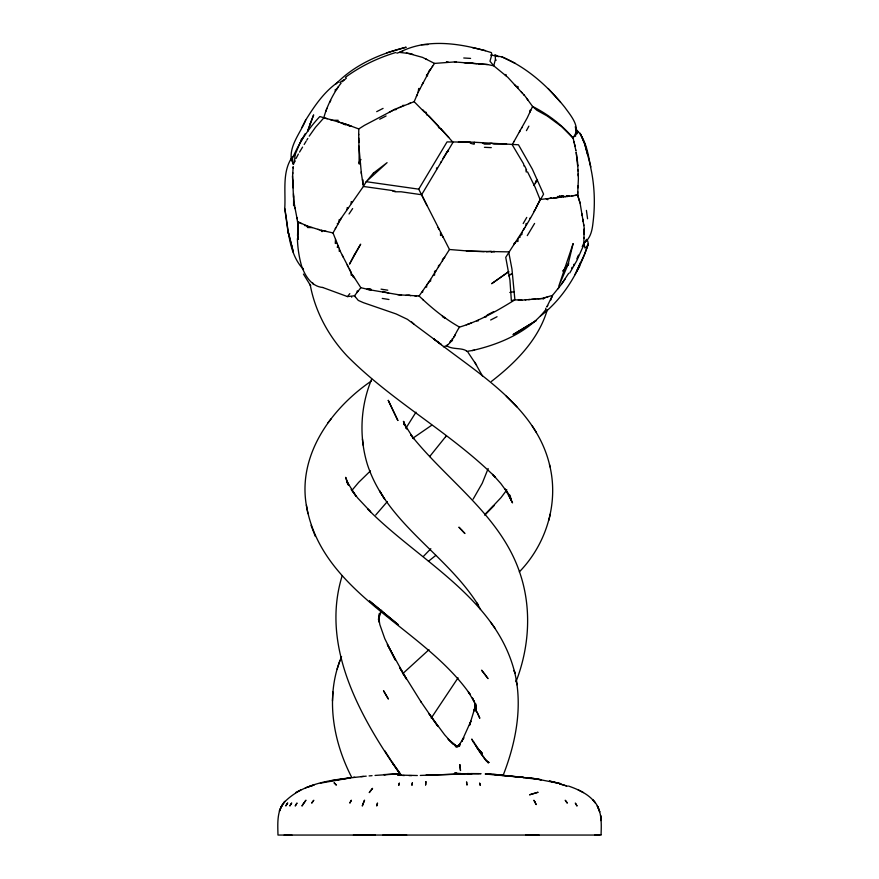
<?xml version="1.0" encoding="UTF-8"?>
<svg xmlns="http://www.w3.org/2000/svg" width="879" height="879" viewBox="0 0 879 879"><rect width="100%" height="100%" fill="white"/><g stroke="black" fill="none" stroke-linecap="round" stroke-linejoin="round"><path stroke-width="1.32" d="M601.06 834.72C601.456 822.832 602.236 808.746 592.754 799.857L595.303 802.868C588.82 794.144 578.481 789.529 568.493 786.035M293.531 193.754C293.399 209.048 300.552 223.475 297.498 238.89M369.048 289.378C364.071 289.532 371.52 288.202 371.026 290.081L360.851 287.708L354.457 295.805L347.502 296.586L349.82 293.641M360.851 287.708L352.754 275.171L351.171 275.171L351.171 272.479L340.656 252.086L333.009 232.946L341.513 217.761L363.401 186.458L361.368 173.35L358.984 147.265L358.709 134.179M358.698 134.872L358.786 128.949L364.378 125.389L394.957 109.293L414.152 101.689L418.415 91.801L428.622 72.616L428.622 71.232L429.183 71.397L434.523 63.42L454.509 61.937L487.515 64.541L493.745 65.804L507.82 77.33L525.049 96.097L532.575 106.447L536.838 110.249L547.177 115.962L561.527 126.521L573.317 138.311C562.252 124.95 548.013 114.292 532.575 106.447L527.246 117.863L512.204 144.716L523.653 163.966L523.939 165.955L524.642 165.955L526.598 169.922L525.928 169.922L526.202 171.91L527.576 171.91L535.091 187.161L540.047 199.478C530.971 220.135 517.566 238.374 505.744 257.36L509.941 280.214L511.347 300.64L514.896 299.838L521.994 300.124L541.64 298.541L552.484 295.41L561.011 284.873L568.669 273.314M294.575 161.978L294.992 154.902L300.113 142.673M578.063 185.81L577.975 187.798M568.581 264.194L568.625 263.37L562.857 271.204L563.659 270.336M319.396 229.804L307.496 226.057L298.014 221.937L297.552 235.649L298.442 239.429M362.818 182.733L362.961 179.854L362.379 179.854M577.789 191.776L577.624 195.061L580.085 203.104L584.172 227.507L583.843 243.022L584.974 248.043C588.392 246.658 589.359 241.758 586.414 239.44M341.557 656.569C324.999 695.652 332.734 740.711 351.754 777.432M332.471 700.981L332.921 691.982M584.194 229.001L584.26 234.462M293.081 167.944L293.147 166.944M293.465 197.489L292.575 175.888M537.465 179.92L533.872 185.502M293.168 166.944L292.531 176.932L293.037 187.798M294.861 207.653L295.025 208.653M359.028 147.683L358.94 146.101M466.43 350.831C461.343 347.502 452.125 349.765 446.664 345.7M322.736 230.606L322.604 231.485L321.527 231.485L321.384 230.276M324.461 231.023L326.362 231.485M519.313 571.91C546.441 544.035 559.077 502.634 549.507 464.65M294.926 160.989L293.399 164.439L291.597 159.89M490.57 55.047L501.975 56.882C527.125 67.551 547.848 86.208 564.801 107.304C570.625 115.49 581.931 127.894 573.009 137.563L575.899 150.705L575.789 150.067M535.366 183.195L535.86 180.843L536.882 180.843M378.431 619.541L379.519 613.256L378.772 621.958L378.629 616.509L379.805 624.529L384.804 638.703L395.319 659.942L387.342 644.516L406.384 678.973L399.549 667.48L421.052 701.947L420.569 701.233L437.995 726.483L429.106 713.88L444.587 734.745L451.191 742.162L448.07 739.019L457.289 746.776L451.905 743.129L457.091 746.359L454.795 745.535L458.508 746.513L456.179 746.337L459.695 745.93L455.685 746.776L459.893 745.26L457.08 746.645M378.519 619.234L381.574 610.246M548.815 520.313L550.342 513.973M342.217 575.591C319.945 647.263 361.038 718.242 400.714 775.135L417.338 775.52M304.727 224.914L304.552 225.529L306.936 225.826M586.601 247.922L588.183 244.197C579.261 271.556 563.67 298.256 540.629 315.902M309.199 136.168L315.44 127.356L323.78 117.951C326.79 105.898 334.723 90.922 341.162 83.076M292.74 172.625L292.674 173.899M547.287 309.782C538.497 339.799 515.544 362.752 491.449 381.398M317.923 229.342L318.44 229.507M339.887 660.744L337.14 669.073M488.153 468.562L482.241 483.263L473.144 499.129M515.962 681.796C529.125 648.054 531.806 609.773 520.588 575.097C501.975 516.248 447.246 481.143 410.669 434.644L413.657 438.709L404.439 424.096L406.922 429.04L403.428 421.338L404.549 424.491M588.183 244.197L584.436 254.58L574.866 274.775M358.753 139.387L358.731 138.157M568.724 196.292L569.614 196.171M547.771 305.573L546.826 306.947L552.484 295.41L551.869 297.025M550.639 300.244L551.737 297.344M503.14 775.355C516.05 742.359 523.181 705.387 514.215 670.457L514.874 673.215C496.569 597.984 418.228 560.472 367.73 509.062L370.663 511.831L357.72 498.019L351.204 489.438L356.094 496.283L346.864 481.45L348.644 484.988L345.667 477.33L347.842 484.703M371.696 379.08C360.511 405.878 358.863 436.577 367.367 464.365C386.474 523.423 446.774 554.253 478.363 605.29L476.989 603.071L480.571 609.488M541.233 298.574L537.838 298.849M580.305 262.854L576.635 271.556L579.777 265.887M523.203 230.276L524.774 227.518M280.961 807.394L284.884 801.362C276.588 810.493 277.764 823.634 277.973 835.05L601.027 835.05M296.058 158.44L298.366 154.045M576.866 258.767L578.481 255.13M582.228 246.658L583.843 243.022C590.589 238.528 592.193 230.276 592.995 222.772C595.116 205.818 594.742 188.721 591.578 171.921C588.48 157.374 587.161 139.398 575.536 128.883M583.799 244.889L576.8 260.667L569.768 272.962M282.027 805.131L279.357 811.108L281.741 805.889M535.794 208.301L537.058 205.675M537.19 205.4L543.585 194.171L532.322 169.109L518.467 144.771L473.298 142.189L447.037 141.904L418.734 189.161L449.466 249.493L469.716 251.152L508.677 251.877L511.952 269.029L514.896 299.838C497.415 310.639 479.33 321.154 459.519 327.098C454.795 333.613 451.96 344.975 443.39 346.787M329.823 102.316L330.746 100.426M326.417 109.556L326.823 108.37M325.713 111.6L326.142 110.347M338.206 82.022C324.219 91.603 314.528 105.919 305.694 120.104C300.464 132.938 288.872 145.749 291.476 160.626M302.035 127.246L305.694 120.104M585.095 242.285L586.59 239.429M405.9 428.227L415.976 412.185M584.117 238.132L584.161 237.44M526.433 130.652L528.872 126.147M300.168 142.541L305.266 133.619M571.603 268.216L572.163 267.238M427.007 205.675L421.623 194.731L452.993 142.343L441.379 129.213M523.192 223.53L526.752 217.421M338.47 222.925L339.261 219.574L340.448 219.574L341.096 218.464M556.945 197.698L557.704 196.435L557.704 197.61M558.462 197.522L559.527 195.742L559.681 197.379M559.978 197.346L560.945 195.742L561.67 195.742L561.67 196.885L562.351 195.742L563.659 195.742L563.659 196.907M449.466 249.493L428.864 282.126M527.279 235.616L534.586 223.431M299.541 152.1L302.574 147.101M304.167 144.475L306.134 141.222M306.793 140.135L307.837 138.421M427.535 74.1L429.875 70.265M550.012 198.467L550.463 197.731L551.737 198.28M553.759 198.072L556.726 197.731M442.994 158.462L446.103 153.396M514.841 243.351L515.995 241.505L517.984 241.417L517.984 238.758L518.863 237.44L519.972 237.44L519.972 235.781M458.069 677.819L431.226 718.11M445.675 436.775L446.125 436.072L429.622 456.619M349.029 213.982L352.644 208.565M291.388 158.319C282.115 172.932 285.829 192.051 284.741 208.477C288.609 228.837 288.246 253.635 303.497 269.413M358.687 162.846L360.983 159.495M428.523 282.62L426.634 285.104L426.634 287.092L425.447 287.092M429.04 281.862L419.085 295.992L399 294.817L366.796 289.29M338.327 86.735L336.415 89.504L335.284 89.504L335.284 91.35M432.589 66.167L432.215 66.705M506.875 489.867L501.063 497.58L484.56 515.061M293.388 156.022L294.992 154.902M565.054 279.148L561.67 283.928M371.125 381.178C329.922 409.427 295.718 457.783 307.243 509.864C325.032 595.369 423.59 627.617 470.166 694.465L468.342 691.883L474.495 702.2L475.968 706.496M331.185 418.767L327.999 422.711M559.308 287.092L557.89 288.883M347.48 296.586L322.703 287.477M352.127 490.141L358.654 482.384L370.444 470.891M545.815 309.606C528.29 332.251 499.492 344.447 472.166 350.545M283.697 802.868C304.167 781.277 336.415 779.508 363.477 776.421M375.718 515.017L387.375 501.535M335.866 84.065C354.501 64.672 380.442 53.619 406.175 47.213L386.65 52.85M342.36 81.714L346.403 78.132M423.513 556.286L430.831 548.727M292.015 157.396L292.916 156.484M446.675 345.865L447.796 344.744M485.01 514.556L493.943 505.612L485.307 514.314M402.582 673.775L428.996 649.68M428.469 561.263L435.797 555.407M339.854 82.549L340.898 81.769M510.82 274.501L512.028 273.622L508.6 275.83M345.381 77.352C360.61 66.156 377.827 57.882 395.913 52.476M412.745 438.302L431.743 425.216M546.551 297.355L547.716 297.025M341.459 81.351L344.15 79.67M418.162 92.372L418.69 88.504L420.03 88.658M426.502 76.099L426.634 74.605L427.271 74.605M406.395 52.927L422.579 57.399L434.523 63.42M425.843 58.948L426.634 59.322M394.616 109.468L389.166 112.336M456.981 746.623L460.058 744.041L458.475 745.875L463.859 737.723L461.651 741.601L470.902 721.132L469.485 725.373L474.484 709.133L474.122 710.792L475.473 703.486L474.528 710.54L475.44 703.607L475.704 707.232L475.385 703.672M411.713 53.982L412.734 54.3M342.008 122.928L341.239 123.346L341.239 122.686M344.788 123.807L343.228 124.258L343.228 123.313M445.181 317.945L444.51 318.319L443.829 316.879L442.522 316.879L442.522 315.836M346.315 124.313L345.216 124.961L345.216 123.939M347.996 124.928L347.205 125.345L347.205 124.642M300.849 789.869L295.597 792.605M490.658 320.011L497.053 316.726M360.489 163.736L359.115 163.966L359.115 148.705M487.23 314.946L493.591 311.682M376.684 111.655L383.068 108.392M379.717 119.214L386.079 115.984M454.992 334.976L454.432 336.734L453.696 336.734M400.978 774.893L392.66 763.027L400.989 774.882M491.8 251.965L494.152 251.35L494.152 251.976M525.257 299.86L525.928 299.805M528.455 299.607L529.894 299.486M531.652 299.343L533.872 299.168M534.85 299.091L535.86 299.003M402.769 51.191L396.923 53.201M305.431 787.914L312.517 785.463L307.178 787.287M471.441 322.934L466.353 324.812M310.661 786.057L314.385 784.859M486.208 251.812L491.174 251.35L491.174 251.965M430.062 69.99L430.919 68.683M543.969 298.014L545.485 297.662M320.417 783.145L350.622 777.838L332.163 780.585M509.787 292.476L514.028 291.718M495.327 56.256L495.382 59.398L496.141 60.233L495.207 60.19L493.745 65.804L489.988 61.222L491.822 54.685L491.427 52.619C462.475 43.653 427.502 37.566 399.527 52.41L410.713 53.674M502.821 775.52L498.547 774.871M400.121 773.608L383.826 774.619L385.277 774.674M466.485 351.413L474.517 350.183M574.767 195.479L575.569 195.358M575.822 195.325L577.624 195.061L578.393 178.789L577.624 162.439L576.163 152.056L577.558 165.307M568.625 196.303L540.047 199.478M573.591 195.643L571.603 195.907M401.362 774.718L397.693 775.168L401.209 774.751M297.41 238.912A173.998 128.202 -36.7 0 0 301.684 266.271C305.266 276.127 311.54 286.433 322.681 287.477M485.834 760.335L488.922 762.467L485.834 760.335L479.286 751.435L473.671 741.766M353.38 777.366L354.764 777.234M366.224 776.157L360.928 776.629M369.092 775.915L372.048 775.674M394.089 773.959L398.253 773.619M375.036 775.432L400.231 773.74M480.242 773.795L462.244 773.674M467.331 773.564L472.045 773.696L420.294 775.432M429.106 775.168L464.079 773.817M421.437 44.675L427.985 44.565M485.746 773.905L488.922 774.058M284.17 835.05L291.916 835.05M369.048 289.268L371.026 289.257M594.83 835.05L599.478 835.05M408.966 775.597L411.625 775.597M353.413 835.05L375.256 835.05M382.914 835.05L406.691 835.05M464.035 62.695L476.978 63.706M504.766 74.605L506.073 74.605L506.073 75.77M423.184 82.549L422.162 84.538M514.435 84.538L515.995 86.23M516.259 86.527L517.984 86.527L517.984 88.394M523.554 94.46L524.356 95.328M416.415 96.448L417.162 94.701M526.752 98.437L527.916 100.03M404.318 105.392L402.802 105.392L402.802 105.985M401.802 106.381L400.824 106.788M399.44 107.37L398.835 107.634M397.121 108.37L395.781 109.798L394.858 109.359M530.839 110.347L529.894 110.347L529.982 112.193M348.864 125.247L348.194 125.005M351.589 126.235L349.183 126.235L349.183 125.356M521.533 128.224L521.95 127.455M520.434 130.213L519.346 132.191M301.068 140.135L301.53 138.937M358.753 140.135L359.115 142.442L358.764 140.981M514.358 141.134L514.006 141.717M458.409 142.222L470.32 142.2L470.32 143.244L473.561 144.112L474.297 144.112L474.297 142.255M574.416 143.123L574.108 141.937M506.612 144.112L502.909 143.87M574.624 144.112L575.042 146.266M448.169 150.067L448.477 151.276L446.488 152.056L446.488 152.77M440.895 161.978L440.533 162.593M577.789 165.955L577.745 165.043M437.357 167.944L436.566 167.944L436.566 169.284M578.019 170.922L577.975 169.922M361.236 171.91L361.456 173.899M578.261 175.888L578.173 173.899M292.63 179.854L292.938 183.832M362.994 183.832L363.093 184.458M293.641 195.742L293.586 205.675L294.531 205.675M565.647 196.731L566.581 195.742L568.449 195.742L567.23 196.489L577.624 195.061L579.547 201.324M352.501 201.698L351.171 201.698L351.171 203.642M348.425 207.653L347.205 207.653L347.073 209.641M535.025 209.641L533.872 211.663M581.843 213.619L582.184 215.597M297.025 217.585L297.344 219.003M341.634 217.585L341.239 218.223M530.476 217.585L529.894 218.585M583.14 221.563L582.766 219.08M301.53 223.607L298.014 221.937M338.118 223.541L337.272 223.541L337.756 224.189M527.059 223.541L526.092 223.541L525.928 225.518M335.888 227.518L335.284 228.639M438.039 227.518L439.039 229.507M442.104 235.462L440.533 235.462L440.533 232.441M520.192 235.462L521.95 234.462L521.95 232.441M443.126 237.44L442.522 236.264M335.492 239.429L335.284 243.406L337.009 243.406M514.797 243.406L514.006 243.406L514.006 244.527M337.767 245.384L337.272 247.373L338.613 247.373M340.338 251.35L339.261 251.35L339.261 248.867M444.774 257.305L442.522 259.294L442.522 260.854M574.02 264.249L573.591 265.326M439.698 265.249L438.555 265.458L438.434 267.238M567.504 265.249L568.416 265.249M435.874 271.204L434.578 271.204L434.578 275.171L433.336 275.171M353.951 277.16L353.303 277.16L349.183 268.864M354.578 278.16L354.149 277.478M429.512 281.137L430.611 281.137L430.611 279.423M358.171 291.059L357.127 291.059L357.127 292.388M421.931 292.059L422.667 292.059L422.667 291.037M388.694 293.048L382.947 291.41L382.947 292.059M401.538 295.036L397.693 294.597M416.701 296.025L414.723 295.849M423.271 300.003L422.667 299.42M484.505 316.879L486.208 316.879L486.208 315.968M476.605 320.846L478.264 320.846L478.264 320.176M452.235 338.723L452.454 340.711L450.773 340.711M470.704 773.575L479.154 773.619M525.598 835.006L539.003 835.05M468.551 773.652L469.683 773.663M459.673 773.652L454.915 773.399L460.783 773.509M489.911 774.124L498.536 774.773L493.108 774.333M454.564 773.212L456.838 773.3M518.258 299.97L521.95 300.124M402.659 775.465L404.384 775.542M454.443 773.366L456.75 773.476M484.439 147.309L491.284 147.628M485.208 774.003L533.366 778.365L560.736 783.694L549.397 781.057L558.451 783.167M466.408 62.947L473.276 63.354M463.749 57.992L470.584 58.399M492.636 774.443L487.988 774.069M494.91 774.619L523.686 777.432L496.921 774.74M478.264 63.815L487.515 64.541M480.132 773.652L481.099 773.729M456.421 62.09L454.432 61.915M523.126 777.607L541.321 779.728L527.378 777.607M500.162 775.036L502.502 775.3M418.734 189.161L366.213 181.689L363.401 186.458L392.88 190.611L392.88 191.369L394.858 190.897L394.858 191.776L401.044 191.776L421.623 194.731M381.057 289.158L387.771 290.202M351.743 297.179L351.644 297.157M382.255 298.431L388.968 299.497M426.634 75.638L427.633 75.836M293.399 164.439L292.421 158.495C298.937 143.013 308.298 128.763 319.835 116.544L345.557 124.038L358.786 128.949M323.78 117.951L327.34 118.709M319.352 229.793L333.009 232.946M410.416 103.063L408.757 103.656M472.386 47.565L485.516 50.608M330.24 119.434L332.306 120.28L338.14 120.28L337.833 121.61L339.261 122.06M448.543 62.266L446.488 61.728L446.488 62.387M312.353 227.584L307.485 227.518L307.485 226.057M449.817 342.008L450.466 342.239L450.466 341.129M491.559 143.222L493.954 144.112L502.096 143.826M501.612 56.728L515.325 63.387M428.633 115.676L426.634 114.841L426.238 112.336L424.645 112.336L414.152 101.689M583.414 792.605L578.162 789.869M459.519 327.098C444.653 318.736 431.369 307.76 419.085 295.992M494.932 54.619L498.393 56.685M550.045 466.881C536.893 406.955 477.736 373.652 433.523 338.712L441.39 344.634L407.416 319.33L396.209 313.979L363.39 302.662L358.269 300.409L354.457 295.805L355.149 296.652M411.669 321.956L414.097 324.285M575.503 128.949L577.558 131.487L577.558 132.191L576.206 132.191L576.448 133.19M506.26 396.176L516.885 406.845M477.506 748.095L482.373 753.457L477.506 748.095L481.912 754.303L475.528 744.898L477.231 748.227M422.568 109.578L448.74 137.366M575.767 133.07L576.646 133.19L576.064 132.191M429.227 116.314L438.555 126.213L438.555 127.609L441.016 128.828M560.549 102.195L548.177 88.504M521.368 92.086L521.95 92.724M486.021 760.357L488.383 763.049M483.824 757.522L486.219 760.291M303.409 269.359L302.486 267.864M480.56 752.984L484.021 757.423M490.526 622.046L494.888 627.98M467.859 352.127L476.55 365.126M310.584 285.664L303.431 274.061M532.3 426.073L536.432 432.512M384.749 750.732L393.671 764.587M474.726 362.181L482.659 376.344M342.305 255.317L343.228 257.14M475.187 744.952L471.781 739.052L473.133 741.876M310.573 285.389L310.144 284.422C315.012 311.375 328.625 336.393 347.348 356.226C392.419 401.648 450.059 432.347 495.492 477.33L492.636 474.374L500.777 483.483L507.974 493.35L505.194 489.043L512.512 502.887L508.578 494.064L511.38 500.667L510.073 495.262M347.205 264.953L348.359 267.238M546.266 198.863L547.771 199.709L547.771 198.698M313.462 284.554L312.561 282.719M580.898 134.916L584.722 143.947L590.853 166.922M580.184 133.201L584.722 143.947L587.425 154.1M315.352 536.443L311.056 525.345M404.56 424.491L403.857 422.37L404.472 425.051L403.857 421.986L404.241 424.403M575.24 126.807L577.261 133.114M579.657 201.698L580.085 203.104M576.69 134.179L576.569 133.19M475.396 704.079L476.44 708.54M576.174 129.652L576.437 131.004M466.837 783.969L467.046 785.101L466.573 781.87L466.672 782.892M306.408 505.084L307.881 513.589M583.601 224.112L583.821 225.529M284.741 208.477L288.257 233.495M586.414 210.389L587.568 218.761M475.308 704.222L476.33 711.77L475.429 703.804M516.281 679.885L516.929 684.774L516.808 683.807M573.657 136.684L575.569 136.168L575.569 133.454M362.445 438.973L363.115 445.115M600.753 818.074L600.61 815.382L600.884 820.579M545.782 308.232L545.782 309.331M543.804 298.047L543.508 299.003L541.816 298.497M490.185 143.145L490.185 144.112L484.362 144.112L482.241 142.706M484.219 251.735L466.353 250.9M410.746 295.685L409.131 295.036L405.779 295.399M425.854 781.629L425.634 784.914L425.854 781.629M412.328 782.892L411.965 785.101L412.328 782.892M399.286 783.233L398.703 785.376L399.286 783.233M573.064 243.769L568.076 264.447L558.78 286.169L573.064 243.769M377.102 804.494L376.728 805.988L377.52 803.01L377.102 804.494M362.741 804.538L362.291 806.021L364.543 800.154L362.741 804.538M310.243 123.565L307.606 131.345L313.649 114.885L310.243 123.565M350.545 801.659L349.842 803.109L351.347 800.22L350.545 801.659M354.468 254.646L349.501 264.118L360.665 244.175L354.468 254.646M302.761 804.56L301.958 806.043L305.936 800.187L302.761 804.56M296.069 804.516L295.223 805.999L297.025 803.032L296.069 804.516M290.696 804.472L289.839 805.966L291.696 802.977L290.696 804.472M286.675 804.428L285.785 805.933L287.697 802.923L286.675 804.428M312.671 801.681L311.671 803.131L313.792 800.253L312.671 801.681M371.63 789.496L369.246 792.594L372.564 788.331L371.63 789.496M373.432 173.086L366.213 181.689L387.079 162.67L373.432 173.086M508.688 271.699L491.746 283.62L508.688 271.699M535.915 320.769L513.237 334.492L535.915 320.769M537.882 792.309L529.685 794.759L537.882 792.309M431.93 774.882L426.194 775.168L431.93 774.882M563.56 784.991L559.582 783.848L567.252 786.167L563.56 784.991M397.989 624.497L369.576 601.049L397.989 624.497M335.723 784.42L334.042 782.695L336.371 785.112L335.723 784.42M461.925 530.345L458.904 527.169L464.925 533.509L461.925 530.345M566.34 801.681L565.219 800.253L567.34 803.131L566.34 801.681M484.9 674.38L481.582 670.172L488.032 678.61L484.9 674.38M384.584 499.074L379.508 490.724L384.584 499.074M576.239 804.56L575.316 803.087L577.042 806.043L576.239 804.56M534.762 801.681L533.905 800.253L536.179 804.593L534.762 801.681M388.265 698.86L383.541 690.773L388.265 698.86M598.039 807.394L597.259 805.889L599.698 811.844L598.039 807.394M474.495 702.2L472.43 698.058L474.462 702.288M397.835 420.448L388.265 400.395L397.835 420.448M479.736 718.077L476.967 711.957L479.736 718.077M480.297 785.376L479.714 783.233L480.297 785.376M291.641 245.362L287.982 231.001L293.333 252.141L291.641 245.362M460.497 770.487L459.805 764.62L460.497 770.487"/></g></svg>
